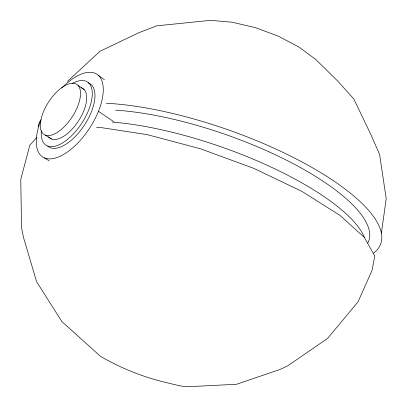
<?xml version="1.0" encoding="UTF-8"?>
<svg xmlns="http://www.w3.org/2000/svg" width="407" height="407" viewBox="0 0 407 407"><rect width="100%" height="100%" fill="white"/><g stroke="black" fill="none" stroke-linecap="round" stroke-linejoin="round"><path stroke-width="0.61" d="M381.374 233.17L386.218 198.677L379.614 154.518L371.098 135.083L353.851 98.993L337.652 80.993L315.812 59.508L299.104 47.146L278.393 36.192L255.393 27.63L232.097 22.212L210.511 20.35L156.649 25.839L138.232 32.998L100.03 51.267L67.435 81.425M36.92 137.388L29.848 145.157L20.782 179.263L21.51 227.564L23.535 237.586L36.599 281.7L61.823 321.52L100.509 356.344C121.642 368.605 144.622 377.706 168.457 383.104C175.315 384.696 182.204 386.838 189.311 386.65L236.564 384.284L280.108 369.434L287.566 365.949L327.615 338.38L358.002 301.918L372.135 270.111L374.801 256.044L364.331 237.408L339.82 215.272L302.05 191.463L253.937 168.412L200.341 148.733L147.222 134.646L100.295 127.462L96.525 127.452M44.322 157.855L49.211 160.821M45.202 135.093L51.465 139.016M98.438 111.33L113.634 121.601M78.058 85.429A29.945 13.945 -56.8 0 1 59.997 130.489A29.945 13.945 -56.8 0 1 43.183 112.378A29.945 13.945 -56.8 0 1 78.058 85.429L84.147 89.611M98.703 75.656L104.411 79.691M106.303 103.256A181.171 56.665 19.4 0 1 309.33 165.99A181.171 56.665 19.4 0 1 373.616 253.103M38.182 126.735A181.171 56.665 19.4 0 1 39.876 121.235M115.766 110.17A168.936 52.727 19.4 0 1 293.132 163.629A168.936 52.727 19.4 0 1 367.872 242.943M112.515 122.11A169.577 50.992 19.4 0 1 364.397 237.235M72.131 83.583A37.8 17.837 -56.7 0 1 91.901 98.575A37.8 17.837 -56.7 0 1 63.207 142.516A37.8 17.837 -56.7 0 1 41.356 130.703M61.767 88.08A49.481 23.494 -56.7 0 1 103.266 90.369A49.481 23.494 -56.7 0 1 60.373 156.166A49.481 23.494 -56.7 0 1 41.178 119.668M88.146 82.855A37.714 17.898 -56.7 0 1 84.895 124.4A37.714 17.898 -56.7 0 1 47.716 146.082M81.008 87.703A29.787 14.057 -56.7 0 1 78.19 121.398A29.787 14.057 -56.7 0 1 48.545 136.788"/></g></svg>
